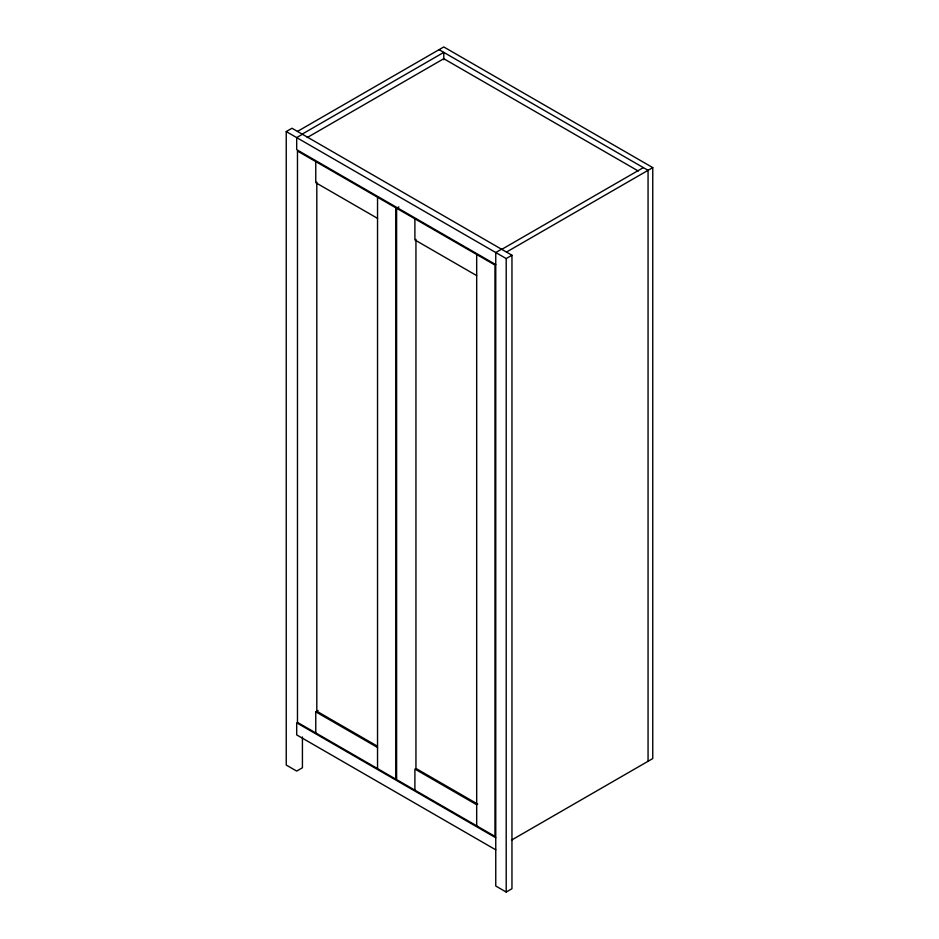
<?xml version="1.0" encoding="UTF-8"?>
<svg xmlns="http://www.w3.org/2000/svg" width="939" height="939" viewBox="0 0 939 939"><rect width="100%" height="100%" fill="white"/><g stroke="black" fill="none" stroke-linecap="round" stroke-linejoin="round"><path stroke-width="1.41" d="M302.428 736.974L302.428 767.773L296.689 771.083L286.242 765.05L286.242 131.566L291.982 128.244L511.955 255.244L511.955 888.728L506.203 892.05L495.757 886.017L495.757 252.532L501.508 249.211M297.475 131.413L443.771 46.95L652.758 167.612L652.758 758.571L511.52 840.112M302.17 134.124L443.771 52.384L443.771 59.709M302.428 134.277L296.689 137.599L296.689 149.665L495.757 264.598M307.229 137.54L443.771 58.711L638.309 171.027M396.61 208.258L494.97 265.044L494.97 836.391L396.61 779.605L396.61 208.258L398.911 206.932M501.766 249.363L643.356 167.612M506.461 252.075L652.758 167.612M286.242 131.566L506.203 258.565L511.955 255.244M315.762 732.925L315.762 711.809L318.051 710.483M439.065 49.661L648.063 170.323L648.063 761.283M377.537 218.364L315.762 182.694L315.762 161.578M476.683 275.608L414.897 239.938L414.897 218.822M377.325 746.153L316.807 711.21L316.807 182.096M477.728 804.113L415.942 768.442L415.942 239.328M315.762 711.809L377.537 747.479M476.683 804.723L414.897 769.053L414.897 790.169M495.757 837.752L296.689 722.819L296.689 734.885L495.757 849.818M506.203 258.565L506.203 892.05M476.683 254.492L476.683 825.839M377.537 197.249L377.537 768.595M395.824 207.812L297.475 151.026L297.475 722.373L395.824 779.159L395.824 207.812"/></g></svg>
